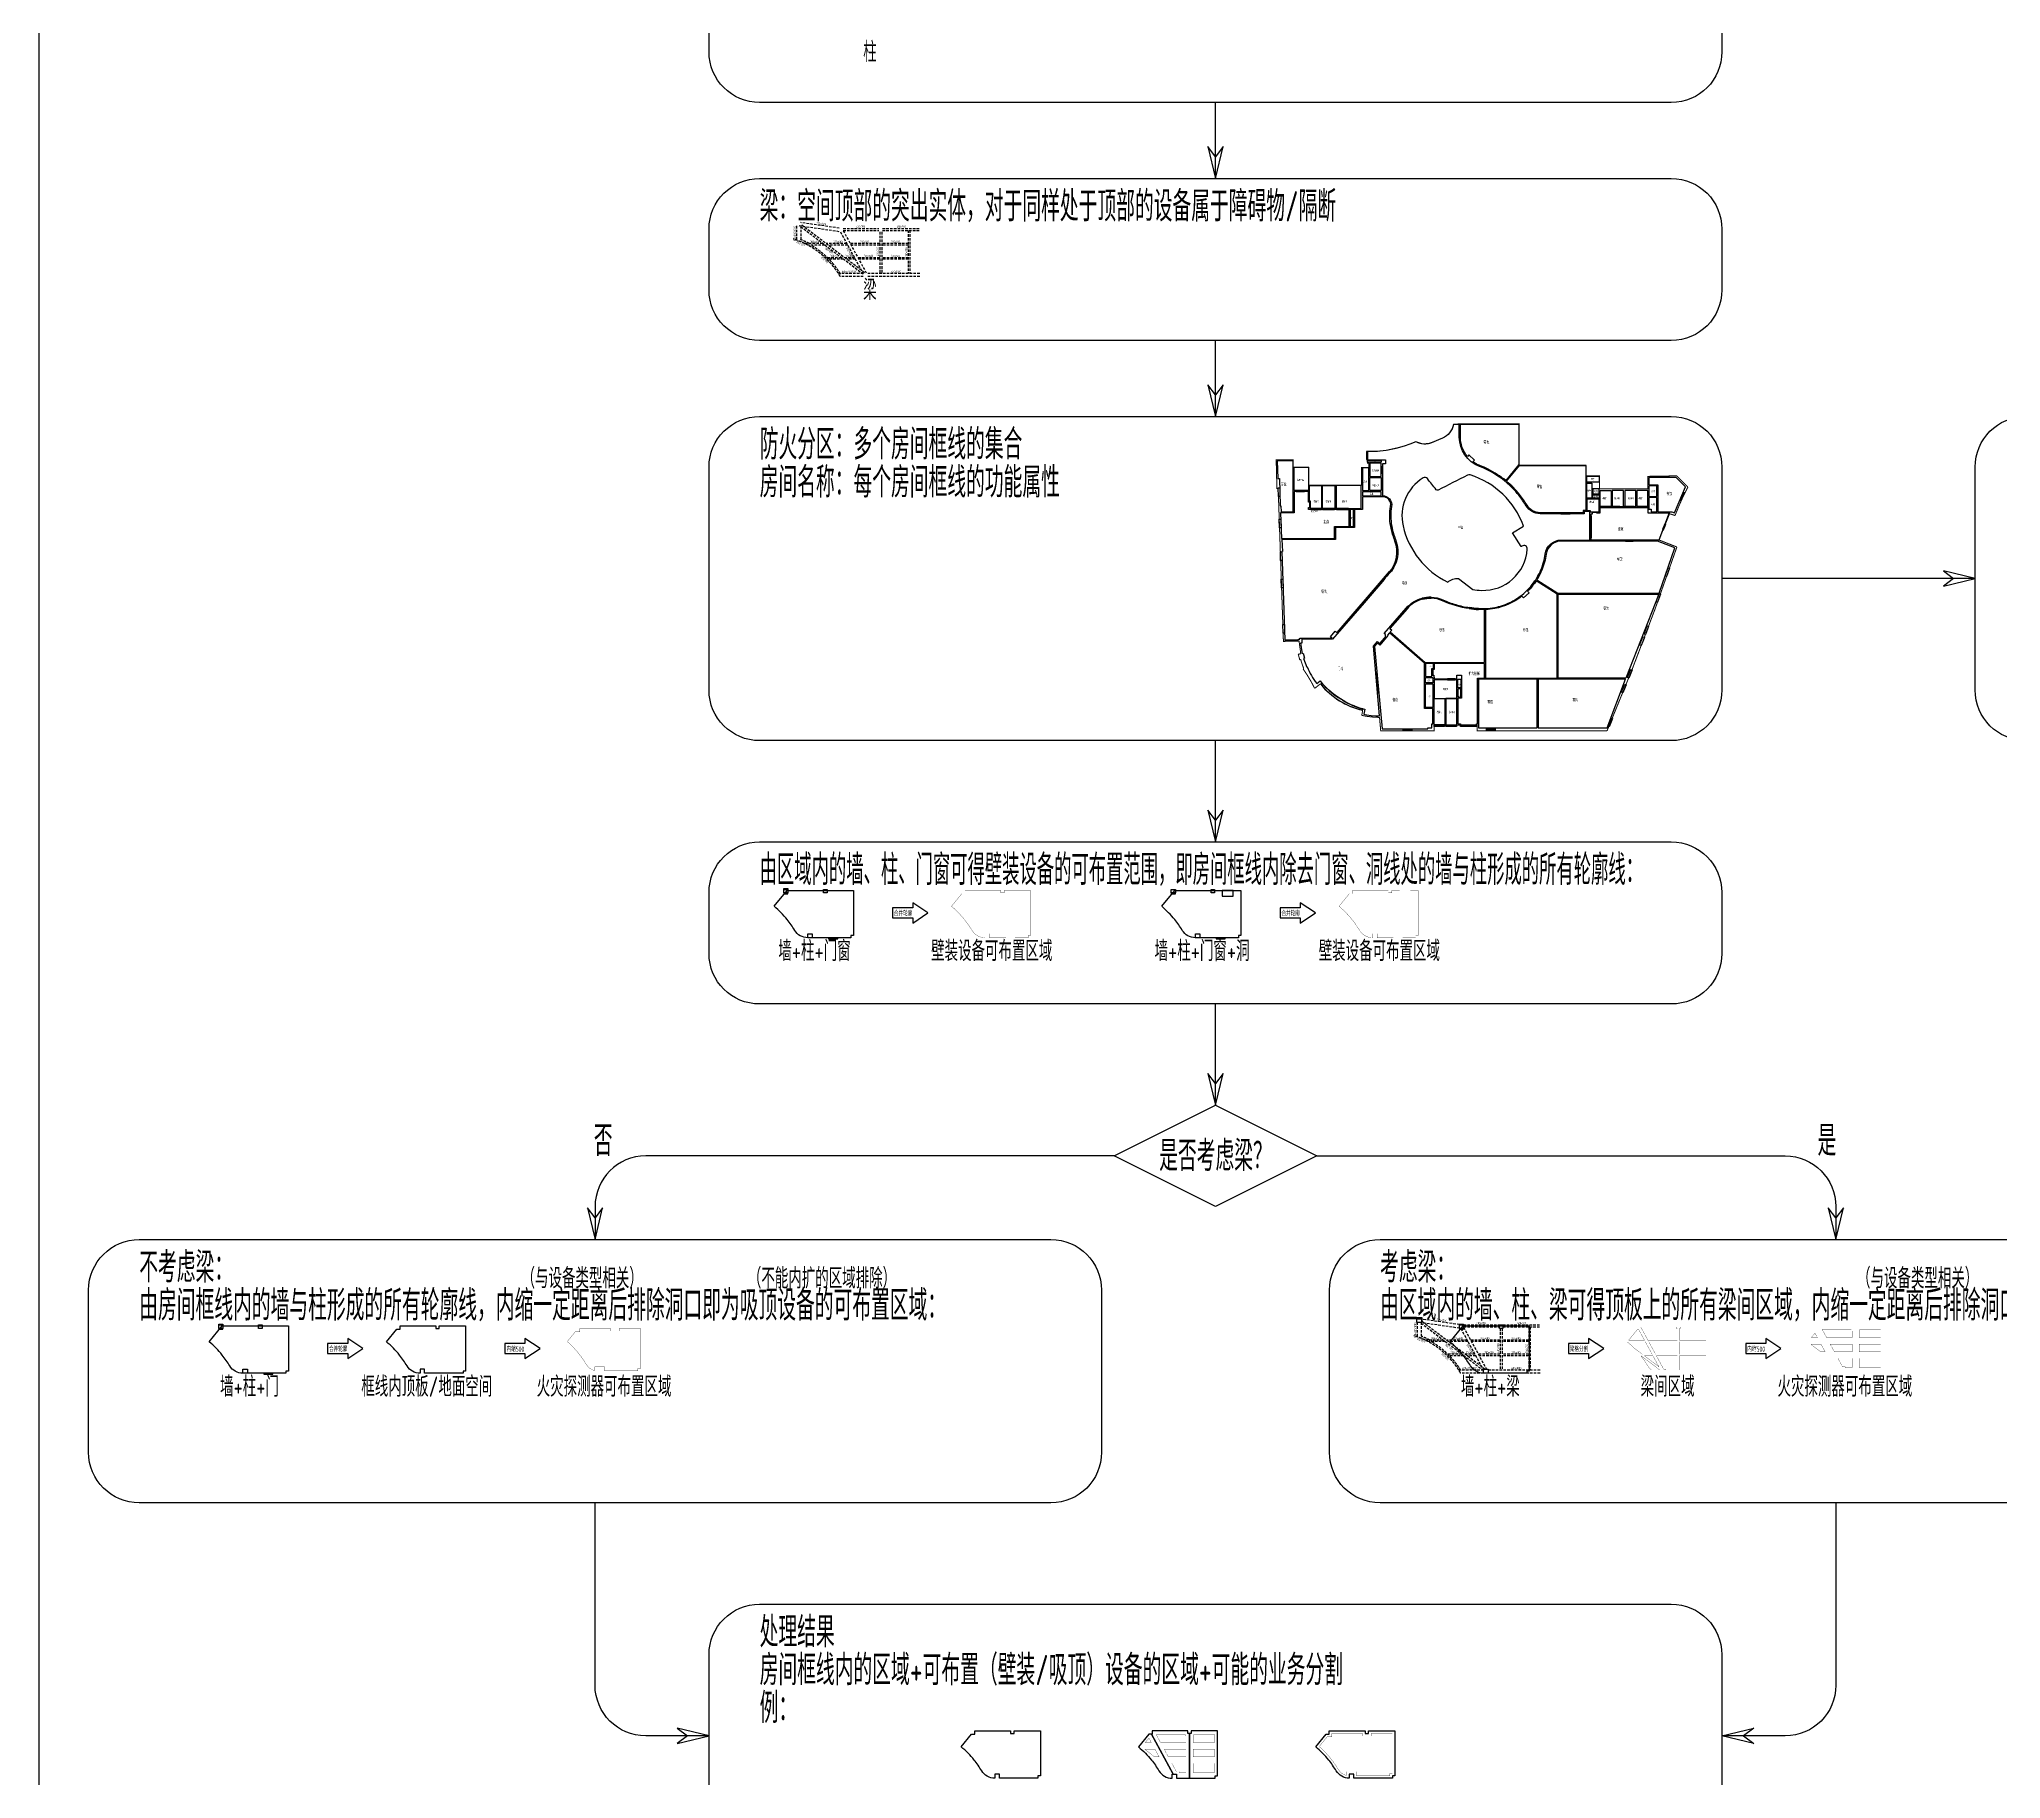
# Model space of a CAD drawing. Header units: millimetres. Extents: x 0 to 4164250, y 0 to 1261500.
# Drawn here: x 0 to 387309, y 577529 to 920985 of the extents above; entities that cross this region are included whole.
import ezdxf
from ezdxf.enums import TextEntityAlignment as Align

# ---------------------------------------------------------------- set-up
doc = ezdxf.new("R2010")
doc.units = ezdxf.units.MM
doc.header["$LTSCALE"] = 1000
doc.linetypes.add('__覆盖_S20-tplt_TEN25IN7$0$DASHED', pattern=[0.75, 0.5, -0.25])
doc.linetypes.add('DASH', pattern=[0.35, 0.25, -0.1])
doc.layers.add('AD-AREA-DIVD', color=1, linetype='Continuous', true_color=0xff0000)
for name, color, linetype in [('AD-AREA-OUTL', 31, 'Continuous'), ('AD-NAME-ROOM', 9, 'Continuous'), ('AE-HOLE', 201, 'Continuous'), ('C-SHET-SHET', 144, 'Continuous'), ('E-UNIV-DIAG', 2, 'Continuous'), ('E-UNIV-NOTE', 6, 'Continuous'), ('E-UNIV-REV', 6, 'Continuous'), ('S_BEAM', 4, '__覆盖_S20-tplt_TEN25IN7$0$DASHED'), ('S_BEAM_SECD', 142, '__覆盖_S20-tplt_TEN25IN7$0$DASHED'), ('S_BEAM_SECD_TEXT_HORZ', 9, 'Continuous'), ('S_BEAM_SECD_TEXT_VERT', 211, 'Continuous'), ('S_BEAM_TEXT_HORZ', 7, 'Continuous'), ('S_BEAM_TEXT_VERT', 41, 'Continuous'), ('可布置区域（吸顶）', 3, 'Continuous'), ('可布置区域（壁装）', 5, 'Continuous'), ('房间框线', 30, 'Continuous'), ('柱子', 7, 'Continuous'), ('门窗框线', 114, 'Continuous')]:
    doc.layers.add(name, color=color, linetype=linetype)
doc.styles.add('__覆盖_S20-tplt_TEN25IN7$0$TH-STYLE1', font='Tssdeng.shx', dxfattribs={"width": 0.7, "bigfont": 'Tssdchn.shx'})
doc.styles.add('TH-STYLE3', font='tssdeng.shx', dxfattribs={"width": 0.65, "bigfont": 'tssdchn.shx'})

msp = doc.modelspace()

# ---------------------------------------------------------------- linework, layer by layer
at = {"layer": 'AD-AREA-DIVD', "linetype": 'DASH', "ltscale": 2, "const_width": 200}
msp.add_lwpolyline([(325526.2, 832581.55, 0.027793692), (322996.54, 826942.75), (321908.84, 827300.9), (319844.05, 822107.79), (323358.26, 820727.83, -0.018497551), (309559.6, 784404.6), (283951.37, 784404.61), (283951.37, 785554.61), (275401.37, 785554.61), (275401.37, 784404.61), (264879.14, 784404.61), (264645.14, 787083.81, -0.047494855), (261135.51, 787482.59), (261315.03, 788460.59, -0.166932705), (252990.15, 793726.91), (251842.76, 792819.69, 0.038836248), (249528.36, 796688.58), (249668.9, 796748.28, -0.01876645), (249064.79, 798553.11), (248881.47, 798498.55), (248606.65, 799549.62), (249094.01, 799664.6), (248764.34, 802118.6), (245666.4, 802104.61), (244634.78, 832268.2), (244384.93, 832259.65), (244240.19, 837954.6), (247599.69, 837954.61), (247599.69, 836504.61), (250649.69, 836504.61), (250701.37, 832914.61), (261101.37, 832914.61), (261101.37, 836404.61), (262551.37, 836404.61), (262551.37, 837304.61), (262249.69, 837304.61), (262249.69, 839554.61, 0.108474649), (271796.06, 841527.5, 0.232535743), (275070.18, 841363.71), (277070.18, 842225.76, 0.246120268), (279241.72, 844904.61), (280351.37, 845054.61), (292201.37, 845054.61), (292201.37, 836904.61), (305401.37, 836904.61), (305401.37, 834754.61), (308051.37, 834754.61), (308051.37, 832244.61), (317651.37, 832244.61), (317599.69, 834674.61), (323321.14, 834774.61)], format="xyb", close=True, dxfattribs=at)
at = {"layer": 'AD-AREA-OUTL'}
for points in [[(249299.55, 802504.61), (249299.56, 801754.66), (249062.77, 801754.66), (249108.55, 801317.61), (249240.29, 800435.84), (249385.94, 799734.31), (249579.73, 799780.3), (249839.97, 798783.65), (249647.88, 798727.65), (249929.55, 797854.43), (250260.77, 797010.56), (250264.68, 797001.35), (250356.72, 797040.45, 0.060061963), (252239.12, 793777.44), (252903.17, 794308.98), (253537.1, 793542.88, 0.126743345), (260874.61, 788874.31), (261435.23, 788731.66), (261440.72, 788730.38), (261448.96, 788765.84), (261741.18, 788697.97), (261517.6, 787735.34), (262121.78, 787612.93), (263004.13, 787485.21), (263913.05, 787406.76), (264670.01, 787383.18), (263457.94, 801170.78), (264215.09, 802048.18), (264669.34, 801656.19), (265799.69, 802966.08), (265799.69, 803436.49), (265578.12, 803627.7), (269931.92, 808672.97, -0.152021144), (273059.68, 810621.32, -0.072967074), (274848.86, 810818.37, -0.095966598), (277146.44, 810286.88, 0.034470114), (279718.56, 809348.67, 0.033817269), (282394.36, 808769.27, 0.022939562), (284185.41, 808590, 0.026827212), (285599.03, 808577.26, 0.036888367), (287386.44, 808789.83, 0.063254514), (290387.08, 809779.06, 0.055680586), (292712.16, 811223.97, 0.040683964), (294204.61, 812610.47, 0.036628578), (295319.05, 814023.99, 0.014108749), (295704.97, 814631.13, 0.03662859), (296511.74, 816240.21, 0.063674577), (297348.58, 819331.69, -0.373636224), (300519.95, 822104.61), (306149.69, 822104.61), (306149.69, 827754.61), (305049.69, 827754.61), (305049.69, 827304.61), (296346.67, 827304.61, -0.263529203), (293601.49, 828859.47, 0.034531757), (292127.19, 830972.69, 0.024331231), (290931.07, 832317.8, 0.081947128), (286034.49, 835901.31, 0.024331231), (284390.64, 836634.61, -0.307417986), (280399.69, 842426.34), (280399.69, 844904.61), (279241.72, 844904.61, -0.246120268), (277070.18, 842225.76), (275070.18, 841363.71, -0.232535743), (271796.06, 841527.5, -0.108464558), (262249.69, 839554.61), (262249.69, 837954.61), (265799.69, 837954.61), (265799.69, 837154.61), (265199.69, 837154.61), (265199.69, 830854.61, -0.471872406), (267027.13, 828747.59, 0.086633803), (267048.46, 824875.21, 0.033564408), (267483.01, 823140.46, 0.008192837), (267880.02, 821977.33, -0.290445672), (266380.46, 815271.97, 0.036712269), (265204.48, 813909.22), (262775.1, 811094), (261599.13, 809731.26), (255362.93, 802504.61)], [(292149.69, 836991.39), (289564.96, 833838.8, 0.054873363), (286116.07, 836084.17, 0.02394224), (284472.21, 836817.48, -0.026927145), (283762.66, 837139.09, -0.03976702), (283087.75, 837561.18), (283384.16, 837883.9), (282279.41, 838898.56), (281990.81, 838584.34, -0.175482196), (280599.69, 842425.98), (280599.69, 845004.61), (292149.69, 845004.61)], [(292296.98, 836854.61), (305349.69, 836854.61), (305349.69, 827954.61), (304849.69, 827954.61), (304849.69, 827504.61), (296346.49, 827504.61, -0.263559575), (293773.58, 828962.59, 0.034911741), (292276.82, 831105.75, 0.023703058), (291080.7, 832450.85, 0.024950908), (289717.18, 833712.65)], [(280231.81, 814514.11), (283049.96, 812312.34, 0.02233398), (284736.46, 812169.03, 0.405015708), (293828.38, 820298, 0.630813976), (292757.6, 820906.65, -0.025087001), (292590.63, 820802.32), (290894.89, 823516.07), (293067.21, 824873.49, 0.234123038), (282534.58, 834955, 0.196520459), (282044.44, 834913.47, -0.000160731), (276252.78, 831954.63, -0.358308477), (275818.4, 832050, -0.000187057), (274105.85, 834228.64, 0.381789356), (273253.16, 834379.9, 0.320902462), (269289.8, 824897.49, 0.227112064), (278103.98, 813812.84, -0.193706044)], [(265199.69, 830654.61), (261274.99, 830654.61), (261249.69, 828104.61), (259699.69, 828104.61), (259699.69, 824554.61), (255949.69, 824554.61), (255949.69, 822204.61), (245379.2, 822204.61), (245459.69, 819851.11), (245360.23, 819847.71), (245956.31, 802404.61), (248613.29, 802404.66), (248613.29, 802504.63), (248899.69, 802504.63), (248899.69, 802704.61), (255271.35, 802704.61), (254930.66, 802998.61), (255910.64, 804134.23), (256251.33, 803840.24), (266229.04, 815402.63), (266625.89, 815862.5, 0.275125234), (267694.6, 821907.12, -0.015821003), (267291.7, 823082.14, -0.026668966), (266851.76, 824839, -0.093537814), (266830.05, 828781.63, 0.472698839)], [(295691.78, 814229.15), (299828.74, 811604.61), (319843.72, 811604.62), (322981.75, 820553.37), (319527.85, 821904.61), (300539.94, 821904.61, 0.375528552), (297546.03, 819304.34, -0.063674577), (296695.94, 816163.88, -0.03662859), (295876.05, 814528.65, -0.014094469)], [(266709.52, 804632.66), (267050.21, 804338.66), (266725.26, 803962.11), (273686.88, 797954.61), (285399.69, 797954.61), (285399.69, 808369.62, -0.021143232), (284165.47, 808390.8, -0.020165528), (282374.42, 808570.07, -0.070822888), (277065.61, 810105.25, 0.097129433), (274871, 810617.38, 0.072777057), (273081.82, 810420.32, 0.15346618), (270083.33, 808542.31)]]:
    msp.add_lwpolyline(points, format="xyb", close=True, dxfattribs=at)
for points in [[(247599.69, 827654.61), (247599.69, 837754.61), (244447.14, 837754.61), (244566.07, 834277.28), (244865.9, 834287.53), (245052.12, 828842.44), (245152.06, 828845.86), (245192.8, 827654.61)], [(262249.69, 837854.61), (264999.15, 837854.61), (264999.15, 837454.61), (262249.69, 837454.61)], [(262699.69, 834654.61), (264999.69, 834654.61), (264999.69, 837254.61), (262699.69, 837254.61)], [(250649.69, 831904.61), (247799.69, 831904.61), (247799.69, 836504.61), (250649.69, 836504.61)], [(250849.69, 832894.61), (253199.69, 832894.61), (253199.69, 828304.61), (250999.69, 828304.61), (250999.69, 829804.61), (250849.69, 829804.61)], [(253399.69, 832894.61), (255849.69, 832894.61), (255849.69, 828304.61), (253399.69, 828304.61)], [(261049.69, 832894.61), (256049.69, 832894.61), (256049.69, 828304.61), (261049.69, 828304.61)], [(262499.69, 836354.61), (261249.69, 836354.61), (261249.69, 831854.61), (262499.69, 831854.61)], [(262699.69, 834454.61), (264999.69, 834454.61), (264999.69, 831854.61), (262699.69, 831854.61)], [(305549.69, 834704.61), (307999.69, 834704.61), (307999.69, 833554.61), (305549.69, 833554.61)], [(306549.69, 830354.61), (305549.69, 830354.61), (305549.69, 833354.61), (306549.69, 833354.61)], [(317799.69, 834474.61), (317799.69, 833004.61), (319599.69, 833004.61), (319599.69, 827704.61), (322357.41, 827704.61), (322871.75, 827495.14), (325068.35, 832603.14), (323196.88, 834474.61)], [(319399.71, 832804.62), (317799.69, 832804.62), (317799.69, 830704.61), (319399.71, 830704.61)], [(258649.69, 828104.61), (250649.69, 828104.61), (250649.69, 828504.61), (250899.69, 828504.61), (250899.69, 829604.61), (250649.69, 829604.61), (250649.69, 831704.61), (247799.69, 831704.61), (247799.69, 827454.61), (245099.58, 827454.61), (245272.3, 822404.61), (255749.69, 822404.61), (255749.69, 824754.61), (258649.69, 824754.61)], [(264999.69, 831654.61), (261249.69, 831654.61), (261249.69, 830854.61), (264999.69, 830854.61)], [(305549.69, 830154.61), (305549.69, 827954.61), (306249.69, 827954.61), (306249.69, 827704.61), (307999.69, 827704.61), (307999.69, 830154.61)], [(307999.69, 832204.61), (306749.69, 832204.61), (306749.69, 831204.61), (307999.69, 831204.61)], [(306749.69, 831004.61), (307999.69, 831004.61), (307999.69, 830354.61), (306749.69, 830354.61)], [(308199.69, 831874.61), (310349.69, 831874.61), (310349.69, 828714.61), (308199.69, 828714.61)], [(310549.69, 828704.61), (312799.69, 828704.61), (312799.69, 831874.61), (310549.69, 831874.61)], [(313099.69, 828694.61), (315249.69, 828694.61), (315249.69, 831864.61), (313099.69, 831864.61)], [(315449.69, 828694.61), (317599.69, 828694.61), (317599.69, 831864.61), (315449.69, 831864.61)], [(319399.69, 827704.61), (319399.47, 830504.19), (317799.69, 830504.61), (317799.69, 828204.63), (318299.71, 828204.61), (318299.71, 827704.61)], [(259499.69, 828104.61), (258849.69, 828104.61), (258849.69, 824754.61), (259499.69, 824754.61)], [(319767.19, 822104.61), (306449.69, 822104.61), (306449.69, 827304.61), (306699.69, 827304.61), (306699.69, 827604.61), (307499.69, 827604.61), (307499.68, 827504.61), (308199.68, 827504.61), (308199.69, 828504.61), (317599.69, 828504.61), (317599.69, 827504.61), (321828.34, 827504.61)], [(299899.69, 811404.61), (319816.86, 811404.61), (313304.7, 794804.61), (299899.69, 794804.61)], [(265142.6, 784854.61), (274199.69, 784854.61), (274199.69, 785054.61), (274999.69, 785054.61), (274999.69, 785804.61), (275199.69, 785804.61), (275199.69, 788854.61), (273549.69, 788854.61), (273549.69, 797808.82), (266594.6, 803810.69), (266200.89, 803354.46), (266314.45, 803256.46), (264690.09, 801374.11), (264235.84, 801766.1), (263664.57, 801104.1)], [(273749.69, 795154.61), (274999.69, 795154.61), (274999.69, 796754.61), (275299.69, 796754.61), (275299.69, 797754.61), (273749.69, 797754.61)], [(273749.69, 794954.61), (275199.69, 794954.61), (275199.69, 793904.61), (273749.69, 793904.61)], [(285399.69, 794804.61), (285399.69, 797754.61), (275399.69, 797754.61), (275399.69, 796554.61), (275199.69, 796554.61), (275199.7, 795454.63), (275399.67, 795454.63), (275399.69, 794704.61), (279899.68, 794704.61), (279899.69, 795454.61), (280799.69, 795454.61), (280799.69, 790854.61), (280099.69, 790854.61), (280099.69, 785804.61), (280599.72, 785804.61), (280599.72, 785604.61), (283799.72, 785604.52), (283799.72, 785804.61), (283999.69, 785804.61), (283999.69, 794804.61)], [(275399.69, 790834.61), (279899.69, 790834.61), (279899.69, 794504.61), (275399.69, 794504.61)], [(280699.69, 792954.61), (280099.69, 792954.61), (280099.69, 794654.63), (280699.69, 794654.63)], [(295799.69, 794604.61), (284199.69, 794604.61), (284199.69, 785054.61), (295799.69, 785054.61)], [(313225.54, 794604.61), (295999.69, 794604.61), (295999.69, 785054.61), (309594.37, 785054.61)], [(273749.69, 793704.61), (275199.69, 793704.61), (275199.69, 789054.61), (273749.69, 789054.61)], [(275399.69, 790834.61), (277549.69, 790834.61), (277549.69, 785604.61), (275399.69, 785604.61)], [(277749.17, 785604.61), (279899.69, 785604.61), (279899.69, 790834.61), (277749.17, 790834.61)], [(280699.69, 792754.61), (280099.69, 792754.61), (280099.69, 791054.61), (280699.69, 791054.61)]]:
    msp.add_lwpolyline(points, close=True, dxfattribs=at)
msp.add_lwpolyline([(285599.69, 808377.08), (285599.69, 794804.61), (299699.69, 794804.61), (299699.69, 811449.63), (295583.92, 814060.73, -0.003830145), (295476.52, 813899.84, -0.03568477), (294362.08, 812486.32, -0.013480636), (293890.18, 811995.7), (294193.11, 811649.23), (293063.87, 810661.91), (292760.96, 811008.35, -0.11787199), (287410.12, 808590.71, -0.035684688), (285622.71, 808378.14, -0.000456264), (285599.69, 808377.08, 1.218045454)], format="xyb", dxfattribs=at)
at = {"layer": 'AE-HOLE'}
msp.add_lwpolyline([(235752.39, 752933.58), (233602.39, 752933.58), (233602.39, 751783.56), (235752.39, 751783.56)], close=True, dxfattribs=at)
at = {"layer": 'C-SHET-SHET'}
msp.add_lwpolyline([(0, 1261500), (594500, 1261500), (594500, 0), (0, 0)], close=True, dxfattribs=at)
at = {"layer": 'E-UNIV-DIAG', "color": 3}
for points in [[(322250, 908500), (142250, 908500, -0.414213562), (132250, 918500), (132250, 930500, -0.414213562), (142250, 940500), (322250, 940500, -0.414213562), (332250, 930500), (332250, 918500, -0.414213562)], [(322250, 861500), (142250, 861500, -0.414213562), (132250, 871500), (132250, 883500, -0.414213562), (142250, 893500), (322250, 893500, -0.414213562), (332250, 883500), (332250, 871500, -0.414213562)], [(322250, 782500), (142250, 782500, -0.414213562), (132250, 792500), (132250, 836500, -0.414213562), (142250, 846500), (322250, 846500, -0.414213562), (332250, 836500), (332250, 792500, -0.414213562)], [(572250, 782500), (392250, 782500, -0.414213562), (382250, 792500), (382250, 836500, -0.414213562), (392250, 846500), (572250, 846500, -0.414213562), (582250, 836500), (582250, 792500, -0.414213562)]]:
    msp.add_lwpolyline(points, format="xyb", close=True, dxfattribs=at)
at = {"layer": 'E-UNIV-DIAG'}
for points in [[(232250, 893500), (232250, 908500)], [(232250, 893500), (233750, 899776.24), (232250, 897776.24), (230750, 899776.24), (232250, 893500)], [(232250, 846500), (232250, 861500)], [(232250, 846500), (233750, 852776.24), (232250, 850776.24), (230750, 852776.24), (232250, 846500)], [(382250, 814500), (332250, 814500)], [(382250, 814500), (375973.76, 816000), (377973.76, 814500), (375973.76, 813000), (382250, 814500)], [(232250, 762500), (232250, 782500)], [(232250, 762500), (233750, 768776.24), (232250, 766776.24), (230750, 768776.24), (232250, 762500)], [(232250, 710500), (232250, 730500)], [(232250, 710500), (233750, 716776.24), (232250, 714776.24), (230750, 716776.24), (232250, 710500)], [(109750, 684000), (111250, 690276.24), (109750, 688276.24), (108250, 690276.24), (109750, 684000)], [(354750, 684000), (356250, 690276.24), (354750, 688276.24), (353250, 690276.24), (354750, 684000)], [(132250, 586000), (125973.76, 587500), (127973.76, 586000), (125973.76, 584500), (132250, 586000)], [(332250, 586000), (338526.24, 587500), (336526.24, 586000), (338526.24, 584500), (332250, 586000)]]:
    msp.add_lwpolyline(points, dxfattribs=at)
for points in [[(322250, 730500), (142250, 730500, -0.414213562), (132250, 740500), (132250, 752500, -0.414213562), (142250, 762500), (322250, 762500, -0.414213562), (332250, 752500), (332250, 740500, -0.414213562)], [(199750, 632000), (19750, 632000, -0.414213562), (9750, 642000), (9750, 674000, -0.414213562), (19750, 684000), (199750, 684000, -0.414213562), (209750, 674000), (209750, 642000, -0.414213562)], [(444750, 632000), (264750, 632000, -0.414213562), (254750, 642000), (254750, 674000, -0.414213562), (264750, 684000), (444750, 684000, -0.414213562), (454750, 674000), (454750, 642000, -0.414213562)], [(322250, 560000), (142250, 560000, -0.414213562), (132250, 570000), (132250, 602000, -0.414213562), (142250, 612000), (322250, 612000, -0.414213562), (332250, 602000), (332250, 570000, -0.414213562)]]:
    msp.add_lwpolyline(points, format="xyb", close=True, dxfattribs=at)
msp.add_lwpolyline([(232250, 710500), (252250, 700500), (232250, 690500), (212250, 700500)], close=True, dxfattribs=at)
for points in [[(212250, 700500), (119750, 700500, 0.414213562), (109750, 690500), (109750, 684000)], [(252250, 700500), (344750, 700500, -0.414213562), (354750, 690500), (354750, 684000)], [(132250, 586000), (119750, 586000, -0.414213562), (109750, 596000), (109750, 632000)], [(354750, 632000), (354750, 596000, -0.414213562), (344750, 586000), (332250, 586000)]]:
    msp.add_lwpolyline(points, format="xyb", dxfattribs=at)
at = {"layer": 'E-UNIV-NOTE'}
for points in [[(175462.76, 748483.58), (172462.76, 750483.58), (172462.76, 749483.58), (168494.12, 749483.58), (168494.12, 747483.58), (172462.76, 747483.58), (172462.76, 746483.58), (175462.76, 748483.58)], [(251989.75, 748483.58), (248989.75, 750483.58), (248989.75, 749483.58), (245021.11, 749483.58), (245021.11, 747483.58), (248989.75, 747483.58), (248989.75, 746483.58), (251989.75, 748483.58)], [(63912.54, 662483.58), (60912.54, 664483.58), (60912.54, 663483.58), (56943.9, 663483.58), (56943.9, 661483.58), (60912.54, 661483.58), (60912.54, 660483.58), (63912.54, 662483.58)], [(98912.54, 662483.58), (95912.54, 664483.58), (95912.54, 663483.58), (91943.9, 663483.58), (91943.9, 661483.58), (95912.54, 661483.58), (95912.54, 660483.58), (98912.54, 662483.58)], [(308912.54, 662483.58), (305912.54, 664483.58), (305912.54, 663483.58), (301943.9, 663483.58), (301943.9, 661483.58), (305912.54, 661483.58), (305912.54, 660483.58), (308912.54, 662483.58)], [(343912.54, 662483.58), (340912.54, 664483.58), (340912.54, 663483.58), (336943.9, 663483.58), (336943.9, 661483.58), (340912.54, 661483.58), (340912.54, 660483.58), (343912.54, 662483.58)]]:
    msp.add_lwpolyline(points, dxfattribs=at)
at = {"layer": 'E-UNIV-REV', "const_width": 50}
for points in [[(315780.49, 666283.58), (315613.76, 666283.58), (313848.44, 664133.58), (316949.91, 664133.58)], [(323450.18, 666433.6), (323300.18, 666433.6), (323300.18, 666733.58), (316250.19, 666733.58), (316250.19, 666675.75), (317632.92, 664133.58), (323450.18, 664133.58)], [(329100.18, 666733.57), (324000.18, 666733.57), (324000.18, 666433.6), (323850.18, 666433.6), (323850.18, 664133.58), (329100.18, 664133.58)], [(323450.18, 663833.58), (317796.1, 663833.58), (319155.89, 661333.58), (323450.18, 661333.58)], [(329100.18, 663833.58), (323850.18, 663833.58), (323850.18, 661333.58), (329100.18, 661333.58)], [(318636.05, 661033.58), (316955.37, 661033.58), (319813.95, 658867.99)], [(323450.18, 661033.58), (319319.06, 661033.58), (320760.44, 658383.58), (321100.18, 658383.58), (321100.18, 658233.57), (323450.18, 658233.57)], [(329100.18, 661033.58), (323850.18, 661033.58), (323850.18, 658233.57), (329100.18, 658233.57)]]:
    msp.add_lwpolyline(points, close=True, dxfattribs=at)
for points in [[(317113.08, 663833.58), (313602.12, 663833.58), (313567.67, 663791.62, -0.022146627), (314784.36, 662678.29), (316559.37, 661333.58), (318472.88, 661333.58)], [(316292.97, 661033.58), (316248.1, 661033.58, -0.032328056), (317624.07, 659041.56, 0.090285864), (318332.64, 658233.57), (319988.98, 658233.57)]]:
    msp.add_lwpolyline(points, format="xyb", close=True, dxfattribs=at)
at = {"layer": 'S_BEAM'}
for p, q in [((149550.12, 884133.63), (149550.12, 881310.63)), ((157950.19, 882987.18), (149925.25, 884133.63)), ((162700.18, 874573.57), (150080.92, 884133.63)), ((150350.13, 884133.63), (150350.12, 880998.68)), ((157950.19, 883694.28), (150400.12, 884772.89)), ((162953.38, 874883.57), (150400.12, 884393.63)), ((158750.19, 883633.58, 0), (165800.18, 883633.58, 0)), ((158750.19, 883233.58, 0), (165800.18, 883233.58, 0)), ((158750.19, 883175.75), (163260.44, 874883.58)), ((166500.18, 883633.57, 0), (173850.18, 883633.57, 0)), ((166500.18, 883233.57, 0), (173850.18, 883233.57, 0)), ((158198.91, 882933.57), (162700.18, 874657.9)), ((165950.18, 882933.58, 0), (165950.18, 874733.57, 0)), ((166350.18, 882933.58, 0), (166350.18, 874733.57, 0)), ((162700.18, 874733.57), (157800.68, 874733.57)), ((162700.18, 874133.57), (158163.46, 874133.57)), ((173850.18, 874733.57), (163600.18, 874733.57)), ((173850.18, 874133.57), (163600.18, 874133.57)), ((272050.12, 667633.63), (272050.12, 664810.63)), ((280450.19, 666487.18), (272425.25, 667633.63)), ((285200.18, 658073.57), (272580.92, 667633.63)), ((272850.13, 667633.63), (272850.12, 664498.68)), ((280450.19, 667194.28), (272900.12, 668272.89)), ((285453.38, 658383.57), (272900.12, 667893.63)), ((280698.91, 666433.57), (285200.18, 658157.9)), ((280899.71, 667130.06), (281250.19, 667079.99)), ((281250.19, 667133.58, 0), (288300.18, 667133.58, 0)), ((281250.19, 666733.58, 0), (288300.18, 666733.58, 0)), ((281250.19, 666675.75), (285760.44, 658383.58)), ((288450.18, 666433.58, 0), (288450.18, 658233.57, 0)), ((288850.18, 666433.58, 0), (288850.18, 658233.57, 0)), ((289000.18, 667133.57, 0), (296350.18, 667133.57, 0)), ((289000.18, 666733.57, 0), (296350.18, 666733.57, 0)), ((285200.18, 658233.57), (280300.68, 658233.57)), ((285200.18, 657633.57), (280663.46, 657633.57)), ((296350.18, 658233.57), (286100.18, 658233.57)), ((296350.18, 657633.57), (286100.18, 657633.57))]:
    msp.add_line(p, q, dxfattribs=at)
at = {"layer": 'S_BEAM_SECD'}
for p, q in [((171600.18, 883233.57), (171600.18, 874733.57)), ((171900.18, 883233.57), (171900.18, 874733.57)), ((154700.97, 880633.58), (151156.9, 880633.58)), ((155096.97, 880333.58), (151744.49, 880333.58)), ((159449.91, 880633.58), (155363.38, 880633.58)), ((159613.08, 880333.58), (155759.38, 880333.58)), ((165950.18, 880633.58), (160132.92, 880633.58)), ((165950.18, 880333.58), (160296.1, 880333.58)), ((171600.18, 880633.58), (166350.18, 880633.58)), ((171600.18, 880333.58), (166350.18, 880333.58)), ((158396.97, 877833.58), (155223.43, 877833.58)), ((158792.97, 877533.58), (155534.54, 877533.58)), ((160972.88, 877833.58), (159092.02, 877833.58)), ((161136.05, 877533.58), (159455.37, 877533.58)), ((165950.18, 877833.58), (161655.89, 877833.58)), ((165950.18, 877533.58), (161819.06, 877533.58)), ((171600.18, 877833.58), (166350.18, 877833.58)), ((171600.18, 877533.58), (166350.18, 877533.58)), ((294100.18, 666733.57), (294100.18, 658233.57)), ((294400.18, 666733.57), (294400.18, 658233.57)), ((277200.97, 664133.58), (273656.9, 664133.58)), ((277596.97, 663833.58), (274244.49, 663833.58)), ((281949.91, 664133.58), (277863.38, 664133.58)), ((282113.08, 663833.58), (278259.38, 663833.58)), ((288450.18, 664133.58), (282632.92, 664133.58)), ((288450.18, 663833.58), (282796.1, 663833.58)), ((294100.18, 664133.58), (288850.18, 664133.58)), ((294100.18, 663833.58), (288850.18, 663833.58)), ((280896.97, 661333.58), (277723.43, 661333.58)), ((281292.97, 661033.58), (278034.54, 661033.58)), ((283472.88, 661333.58), (281559.37, 661333.58)), ((283636.05, 661033.58), (281955.37, 661033.58)), ((288450.18, 661333.58), (284155.89, 661333.58)), ((288450.18, 661033.58), (284319.06, 661033.58)), ((294100.18, 661333.58), (288850.18, 661333.58)), ((294100.18, 661033.58), (288850.18, 661033.58))]:
    msp.add_line(p, q, dxfattribs=at)
for centre, radius, start, end in [((143976.28, 865862.8), 16421.99, 30.2411046, 72.6074502), ((143992.01, 865874.81), 16806.01, 61.4239241, 67.7654942), ((143992.01, 865874.81), 16706.01, 31.6057438, 59.9380576), ((266476.28, 649362.8), 16421.99, 30.2411046, 72.6074502), ((266492.01, 649374.81), 16806.01, 61.4239241, 67.7654942), ((266492.01, 649374.81), 16706.01, 31.6057438, 59.9380576)]:
    msp.add_arc(centre, radius, start, end, dxfattribs=at)
at = {"layer": '可布置区域（吸顶）', "const_width": 50}
for points in [[(118200.18, 658083.58), (111600.18, 658083.58), (111600.18, 658883.58), (109700.18, 658883.58), (109700.18, 658133.53, -0.210716351), (108052.96, 659298.56, 0.034911741), (106516.27, 661498.9, 0.023703058), (105288.67, 662879.4, 0.018471304), (104264.37, 663852.22), (105850.17, 665783.58), (106750.19, 665783.58), (106750.19, 666433.58), (112800.18, 666433.58), (112800.18, 665933.6), (114500.18, 665933.6), (114500.18, 666433.58), (118700.18, 666433.58), (118700.18, 658533.58), (118200.18, 658533.58)], [(351815.87, 663333.58), (349829.26, 663333.58, -0.005190543), (350113.45, 663056.26), (351727.38, 661833.58), (352631.74, 661833.58)], [(266675.55, 578129.11), (260075.55, 578129.11), (260075.55, 578929.11), (258175.55, 578929.11), (258175.55, 578179.06, -0.210716351), (256528.33, 579344.09, 0.034911741), (254991.64, 581544.42, 0.023703058), (253764.04, 582924.93, 0.018471304), (252739.74, 583897.74), (254325.54, 585829.11), (255225.56, 585829.11), (255225.56, 586479.11), (261275.55, 586479.11), (261275.55, 585979.12), (262975.55, 585979.12), (262975.55, 586479.11), (267175.55, 586479.11), (267175.55, 578579.11), (266675.55, 578579.11)], [(220291.23, 583379.11), (218304.63, 583379.11, -0.005190543), (218588.82, 583101.78), (220202.75, 581879.11), (221107.11, 581879.11)]]:
    msp.add_lwpolyline(points, format="xyb", close=True, dxfattribs=at)
for points in [[(357950.18, 665933.6), (357800.18, 665933.6), (357800.18, 666233.58), (352059.87, 666233.58), (352930.14, 664633.58), (357950.18, 664633.58)], [(363600.18, 666233.57), (359500.18, 666233.57), (359500.18, 665933.6), (359350.18, 665933.6), (359350.18, 664633.58), (363600.18, 664633.58)], [(350629.47, 665514.79), (349905.93, 664633.58), (351108.78, 664633.58)], [(357950.18, 663333.58), (353637.23, 663333.58), (354453.1, 661833.58), (357950.18, 661833.58)], [(363600.18, 663333.58), (359350.18, 663333.58), (359350.18, 661833.58), (363600.18, 661833.58)], [(357950.18, 660533.58), (355160.2, 660533.58), (356057.66, 658883.58), (356600.18, 658883.58), (356600.18, 658733.57), (357950.18, 658733.57)], [(363600.18, 660533.58), (359350.18, 660533.58), (359350.18, 658733.57), (363600.18, 658733.57)], [(219104.84, 585560.32), (218381.3, 584679.11), (219584.14, 584679.11)], [(226425.55, 585979.12), (226275.55, 585979.12), (226275.55, 586279.11), (220535.24, 586279.11), (221405.51, 584679.11), (226425.55, 584679.11)], [(232075.55, 586279.1), (227975.55, 586279.1), (227975.55, 585979.12), (227825.55, 585979.12), (227825.55, 584679.11), (232075.55, 584679.11)], [(226425.55, 583379.11), (222112.6, 583379.11), (222928.47, 581879.11), (226425.55, 581879.11)], [(232075.55, 583379.11), (227825.55, 583379.11), (227825.55, 581879.11), (232075.55, 581879.11)], [(226425.55, 580579.11), (223635.56, 580579.11), (224533.03, 578929.11), (225075.55, 578929.11), (225075.55, 578779.1), (226425.55, 578779.1)], [(232075.55, 580579.11), (227825.55, 580579.11), (227825.55, 578779.1), (232075.55, 578779.1)]]:
    msp.add_lwpolyline(points, close=True, dxfattribs=at)
at = {"layer": '可布置区域（壁装）', "const_width": 50}
for points in [[(190870.27, 743583.58), (187650.4, 743583.58), (187650.4, 744383.58), (186750.4, 744383.58), (186750.4, 743583.58), (186747.2, 743583.58, -0.263559575), (184174.29, 745041.56, 0.034911741), (182677.52, 747184.72, 0.023703058), (181481.41, 748529.82, 0.024950908), (180117.88, 749791.62), (182163.98, 752283.58), (182800.41, 752283.58), (182800.41, 752933.58), (189850.4, 752933.58), (189850.4, 752433.6), (190550.4, 752433.6), (190550.4, 752933.58), (195750.4, 752933.58), (195750.4, 744033.58), (195250.4, 744033.58), (195250.4, 743583.58), (192670.27, 743583.58)], [(267397.27, 743583.58), (264177.39, 743583.58), (264177.39, 744383.58), (263277.39, 744383.58), (263277.39, 743583.58), (263274.19, 743583.58, -0.263559575), (260701.28, 745041.56, 0.034911741), (259204.52, 747184.72, 0.023703058), (258008.4, 748529.82, 0.024950908), (256644.88, 749791.62), (258690.97, 752283.58), (259327.4, 752283.58), (259327.4, 752933.58), (266377.39, 752933.58), (266377.39, 752433.6), (267077.39, 752433.6), (267077.39, 752933.58), (268602.39, 752933.58)], [(192795.42, 577629.11), (189575.55, 577629.11), (189575.55, 578429.11), (188675.55, 578429.11), (188675.55, 577629.11), (188672.35, 577629.11, -0.263559575), (186099.44, 579087.09, 0.034911741), (184602.68, 581230.24, 0.023703058), (183406.56, 582575.35, 0.024950908), (182043.03, 583837.15), (184089.13, 586329.11), (184725.56, 586329.11), (184725.56, 586979.11), (191775.55, 586979.11), (191775.55, 586479.12), (192475.55, 586479.12), (192475.55, 586979.11), (197675.55, 586979.11), (197675.55, 578079.11), (197175.55, 578079.11), (197175.55, 577629.11), (194595.42, 577629.11)]]:
    msp.add_lwpolyline(points, format="xyb", dxfattribs=at)
msp.add_lwpolyline([(270752.39, 752933.58), (272277.39, 752933.58), (272277.39, 744033.58), (271777.39, 744033.58), (271777.39, 743583.58), (269197.27, 743583.58)], dxfattribs=at)
at = {"layer": '房间框线'}
for points in [[(147697.68, 752933.58), (160750.4, 752933.58), (160750.4, 744033.58), (160250.4, 744033.58), (160250.4, 743583.58), (151747.2, 743583.58, -0.263559575), (149174.29, 745041.56, 0.034911741), (147677.52, 747184.72, 0.023703058), (146481.41, 748529.82, 0.024950908), (145117.88, 749791.62)], [(224224.67, 752933.58), (237277.39, 752933.58), (237277.39, 744033.58), (236777.39, 744033.58), (236777.39, 743583.58), (228274.19, 743583.58, -0.263559575), (225701.28, 745041.56, 0.034911741), (224204.52, 747184.72, 0.023703058), (223008.4, 748529.82, 0.024950908), (221644.88, 749791.62)], [(36147.46, 666933.58), (49200.18, 666933.58), (49200.18, 658033.58), (48700.18, 658033.58), (48700.18, 657583.58), (40196.98, 657583.58, -0.263559575), (37624.07, 659041.56, 0.034911741), (36127.31, 661184.72, 0.023703058), (34931.19, 662529.82, 0.024950908), (33567.67, 663791.62)], [(83700.18, 657583.58), (76100.18, 657583.58), (76100.18, 658383.58), (75200.18, 658383.58), (75200.18, 657583.58), (75196.98, 657583.58, -0.263559575), (72624.07, 659041.56, 0.034911741), (71127.31, 661184.72, 0.023703058), (69931.19, 662529.82, 0.024950908), (68567.67, 663791.62), (70613.76, 666283.58), (71250.19, 666283.58), (71250.19, 666933.58), (78300.18, 666933.58), (78300.18, 666433.6), (79000.18, 666433.6), (79000.18, 666933.58), (84200.18, 666933.58), (84200.18, 658033.58), (83700.18, 658033.58)], [(281147.46, 666933.58), (294200.18, 666933.58), (294200.18, 658033.58), (293700.18, 658033.58), (293700.18, 657583.58), (285196.98, 657583.58, -0.263559575), (282624.07, 659041.56, 0.034911741), (281127.31, 661184.72, 0.023703058), (279931.19, 662529.82, 0.024950908), (278567.67, 663791.62)], [(197175.55, 577629.11), (189575.55, 577629.11), (189575.55, 578429.11), (188675.55, 578429.11), (188675.55, 577629.11), (188672.35, 577629.11, -0.263559575), (186099.44, 579087.09, 0.034911741), (184602.68, 581230.24, 0.023703058), (183406.56, 582575.35, 0.024950908), (182043.03, 583837.15), (184089.13, 586329.11), (184725.56, 586329.11), (184725.56, 586979.11), (191775.55, 586979.11), (191775.55, 586479.12), (192475.55, 586479.12), (192475.55, 586979.11), (197675.55, 586979.11), (197675.55, 578079.11), (197175.55, 578079.11)], [(219597.36, 586329.11), (219089.13, 586329.11), (217043.03, 583837.15, -0.02495088), (218406.56, 582575.35, -0.023703042), (219602.67, 581230.24, -0.034911785), (221099.44, 579087.09, 0.263844896), (223675.55, 577629.11), (223675.55, 578429.11), (223894.3, 578429.11)], [(267175.55, 577629.11), (259575.55, 577629.11), (259575.55, 578429.11), (258675.55, 578429.11), (258675.55, 577629.11), (258672.35, 577629.11, -0.263559575), (256099.44, 579087.09, 0.034911741), (254602.68, 581230.24, 0.023703058), (253406.56, 582575.35, 0.024950908), (252043.03, 583837.15), (254089.13, 586329.11), (254725.56, 586329.11), (254725.56, 586979.11), (261775.55, 586979.11), (261775.55, 586479.12), (262475.55, 586479.12), (262475.55, 586979.11), (267675.55, 586979.11), (267675.55, 578079.11), (267175.55, 578079.11)]]:
    msp.add_lwpolyline(points, format="xyb", close=True, dxfattribs=at)
for points in [[(227125.55, 586479.12), (226775.55, 586479.12), (226775.55, 586979.11), (219725.56, 586979.11), (219725.56, 586329.11), (219597.36, 586329.11), (223894.3, 578429.11), (224575.55, 578429.11), (224575.55, 577629.11), (227125.55, 577629.11)], [(232675.55, 586979.11), (227475.55, 586979.11), (227475.55, 586479.12), (227125.55, 586479.12), (227125.55, 577629.11), (232175.55, 577629.11), (232175.55, 578079.11), (232675.55, 578079.11)]]:
    msp.add_lwpolyline(points, close=True, dxfattribs=at)
at = {"layer": '柱子'}
for points in [[(147800.41, 753133.58), (147000.41, 753133.58), (147000.41, 753283.58), (147800.41, 753283.58), (147800.41, 753133.58)], [(147000.41, 753133.58), (147800.41, 753133.58), (147800.41, 752433.58), (147000.41, 752433.58)], [(147800.41, 752433.58), (147000.41, 752433.58), (147000.41, 752283.58), (147800.41, 752283.58), (147800.41, 752433.58)], [(154850.4, 753133.6), (155550.4, 753133.6), (155550.4, 752433.6), (154850.4, 752433.6)], [(223527.4, 753133.58), (224327.4, 753133.58), (224327.4, 752433.58), (223527.4, 752433.58)], [(224327.4, 752433.58), (223527.4, 752433.58), (223527.4, 752283.58), (224327.4, 752283.58), (224327.4, 752433.58)], [(231377.39, 753133.6), (232077.39, 753133.6), (232077.39, 752433.6), (231377.39, 752433.6)], [(151750.4, 744383.58), (152650.4, 744383.58), (152650.4, 743583.58), (151750.4, 743583.58)], [(228277.39, 744383.58), (229177.39, 744383.58), (229177.39, 743583.58), (228277.39, 743583.58)], [(36250.19, 667133.58), (35450.19, 667133.58), (35450.19, 667283.58), (36250.19, 667283.58), (36250.19, 667133.58)], [(35450.19, 667133.58), (36250.19, 667133.58), (36250.19, 666433.58), (35450.19, 666433.58)], [(36250.19, 666433.58), (35450.19, 666433.58), (35450.19, 666283.58), (36250.19, 666283.58), (36250.19, 666433.58)], [(43300.18, 667133.6), (44000.18, 667133.6), (44000.18, 666433.6), (43300.18, 666433.6)], [(272000.12, 668633.64), (273000.18, 668633.64), (273000.18, 667633.64), (272000.12, 667633.64)], [(272000.12, 668333.64), (272900.12, 668333.64), (272900.12, 667633.64), (272000.12, 667633.64)], [(272000.12, 668333.64), (272900.12, 668333.64), (272900.12, 667633.64), (272000.12, 667633.64)], [(281250.19, 667133.58), (280450.19, 667133.58), (280450.19, 667283.58), (281250.19, 667283.58), (281250.19, 667133.58)], [(280450.19, 667133.58), (281250.19, 667133.58), (281250.19, 666433.58), (280450.19, 666433.58)], [(281250.19, 666433.58), (280450.19, 666433.58), (280450.19, 666283.58), (281250.19, 666283.58), (281250.19, 666433.58)], [(288300.18, 667133.6), (289000.18, 667133.6), (289000.18, 666433.6), (288300.18, 666433.6)], [(40200.18, 658383.58), (41100.18, 658383.58), (41100.18, 657583.58), (40200.18, 657583.58)], [(285200.18, 658383.58), (286100.18, 658383.58), (286100.18, 657583.58), (285200.18, 657583.58)]]:
    msp.add_lwpolyline(points, close=True, dxfattribs=at)
at = {"layer": '门窗框线'}
for points in [[(262249.69, 839554.61), (262049.69, 839554.61), (262049.69, 838004.61), (262249.69, 838004.61)], [(265199.69, 833774.61), (264999.69, 833774.61), (264999.69, 832534.61), (265199.69, 832534.61)], [(249819.69, 831904.61), (248179.69, 831904.61), (248179.69, 831704.61), (249819.69, 831704.61)], [(323912.31, 829924.61), (324162.68, 829817.32), (324848.93, 831393.72), (324599.82, 831503.87)], [(253199.69, 828304.61), (251049.69, 828304.61), (251049.69, 828104.61), (253199.69, 828104.61)], [(258499.69, 828304.61), (256149.69, 828304.61), (256149.69, 828104.61), (258499.69, 828104.61)], [(302269.57, 827504.61), (300469.57, 827504.61), (300469.57, 827304.61), (302269.57, 827304.61)], [(306149.69, 826854.61), (306449.69, 826854.61), (306449.69, 822554.61), (306149.69, 822554.61)], [(306699.69, 827704.61), (307499.68, 827704.61), (307499.68, 827604.61), (306699.69, 827604.61)], [(310349.69, 828714.61), (308199.69, 828714.61), (308199.69, 828504.61), (310349.69, 828504.61)], [(312099.69, 828704.61), (310549.69, 828704.61), (310549.69, 828514.61), (312099.69, 828514.61)], [(314949.69, 828694.61), (312799.69, 828694.61), (312799.69, 828504.61), (314949.69, 828504.61)], [(317599.69, 828694.61), (315449.69, 828694.61), (315449.69, 828504.61), (317599.69, 828504.61)], [(320735.33, 824087.12), (321164.03, 825207.94), (320977.23, 825279.39), (320548.53, 824158.57)], [(314749.69, 822104.61), (313199.69, 822104.61), (313199.69, 821904.61), (314749.69, 821904.61)], [(321888.31, 816531.17), (321301.65, 814923.46), (321030.61, 815024.96), (321630.59, 816627.12)], [(320142.13, 811445.76), (319555.47, 809838.06), (319284.43, 809939.56), (319884.41, 811541.71)], [(316935.43, 802846.91), (316292.48, 801251.29), (316003.14, 801370.59), (316655.09, 802961.99)], [(317741.73, 805058.29), (317155.07, 803450.59), (316884.03, 803552.09), (317484.01, 805154.25)], [(282449.69, 797954.61), (283999.69, 797954.61), (283999.69, 797754.61), (282449.69, 797754.61)], [(264150.1, 795836.25), (263928.61, 795816.78), (264086.24, 794023.7), (264313.09, 794044.33)], [(275199.69, 796554.61), (274999.69, 796554.61), (274999.69, 795454.61), (275199.69, 795454.61)], [(279599.69, 794704.61), (278049.69, 794704.61), (278049.69, 794504.61), (279599.69, 794504.61)], [(285399.69, 796454.61), (285599.69, 796454.61), (285599.69, 794904.61), (285399.69, 794904.61)], [(264334, 793744.32), (264112.51, 793724.85), (264270.14, 791931.77), (264496.99, 791952.4)], [(275449.69, 785604.61), (277499.17, 785604.61), (277499.17, 785304.61), (275449.69, 785304.61)], [(277749.17, 785604.61), (279849.17, 785604.61), (279849.17, 785304.61), (277749.17, 785304.61)], [(280599.72, 785604.61), (283799.71, 785604.58), (283799.71, 785304.58), (280599.72, 785304.61)], [(285789.41, 784854.61), (287509.4, 784854.61), (287509.4, 784580.23), (285789.41, 784580.23)], [(157670.27, 743583.58), (155870.27, 743583.58), (155870.27, 743383.58), (157670.27, 743383.58)], [(234197.27, 743583.58), (232397.27, 743583.58), (232397.27, 743383.58), (234197.27, 743383.58)], [(46120.06, 657583.58), (44320.06, 657583.58), (44320.06, 657383.58), (46120.06, 657383.58)]]:
    msp.add_lwpolyline(points, close=True, dxfattribs=at)
for points in [[(286116.07, 836084.17), (286034.49, 835901.31, 0.024331233), (284390.64, 836634.61), (284472.21, 836817.48), (285312.34, 836469.03)], [(267048.46, 824875.21), (266851.76, 824839, 0.026668967), (267291.7, 823082.14), (267483.01, 823140.46, -0.033564407)], [(266229.04, 815402.63), (266380.46, 815271.97, 0.036712262), (265204.48, 813909.22), (265053.07, 814039.88)], [(294204.61, 812610.47), (294362.08, 812486.32, 0.035684762), (295476.52, 813899.84), (295319.05, 814023.99, -0.036628976)], [(295704.97, 814631.13), (295884.21, 814541.26, 0.035393985), (296690.99, 816150.33), (296511.74, 816240.21, -0.036627441)], [(282394.36, 808769.27), (282374.42, 808570.07, 0.020165526), (284165.47, 808390.8), (284185.41, 808590, -0.022939564)]]:
    msp.add_lwpolyline(points, format="xyb", close=True, dxfattribs=at)
at = {"layer": '门窗框线', "elevation": 0}
for points in [[(265199.69, 836574.61), (264999.69, 836574.61), (264999.69, 835334.61), (265199.69, 835334.61)], [(255749.69, 828304.59), (253399.69, 828304.59), (253399.69, 828104.61), (255749.69, 828104.61)], [(314524.09, 796460.55), (313881.14, 794864.93), (313591.81, 794984.23), (314243.76, 796575.63)], [(313357.86, 793516.09), (312714.91, 791920.47), (312425.57, 792039.77), (313077.53, 793631.18)], [(310648.42, 786846.11), (310005.47, 785250.48), (309716.13, 785369.78), (310368.09, 786961.19)], [(269317.05, 784855.12), (271037.04, 784855.12), (271037.04, 784580.07), (269317.05, 784580.07)]]:
    msp.add_lwpolyline(points, close=True, dxfattribs=at)
for points in [[(244930.46, 832400.36), (244989.72, 830681.38), (244689.42, 830671.11), (244631.11, 832390.12), (244930.46, 832400.36)], [(245141.21, 826223.58), (245200.48, 824504.6), (244900.18, 824494.33), (244841.86, 826213.34), (245141.21, 826223.58)], [(245360.64, 819807.7), (245419.9, 818088.73), (245119.61, 818078.45), (245061.29, 819797.47), (245360.64, 819807.7)], [(245545.21, 814410.86), (245604.48, 812691.88), (245304.18, 812681.61), (245245.87, 814400.62), (245545.21, 814410.86)]]:
    msp.add_lwpolyline(points, dxfattribs=at)
at = {"layer": '门窗框线'}
for points in [[(262623.69, 811224.67), (262775.1, 811094), (261599.13, 809731.26), (261447.71, 809861.92), (262623.69, 811224.67)], [(245853.31, 805416.13), (245912.58, 803697.16), (245612.28, 803686.89), (245553.97, 805405.9), (245853.31, 805416.13)], [(264669.34, 801656.19), (264820.75, 801525.53), (265800.73, 802661.15), (265649.32, 802791.81), (264669.34, 801656.19)]]:
    msp.add_lwpolyline(points, dxfattribs=at)
msp.add_lwpolyline([(273059.68, 810621.32), (273081.82, 810420.32, -0.072777135), (274871, 810617.38), (274848.86, 810818.37, 0.072967067), (273059.68, 810621.32)], format="xyb", dxfattribs=at)
at = {"layer": '门窗框线', "elevation": 0}
msp.add_lwpolyline([(253271.32, 793859.34), (253028.96, 793616.97, 0.163063006), (261291.98, 788491.8), (261356.11, 788759.22, -0.145177687)], format="xyb", close=True, dxfattribs=at)

# ---------------------------------------------------------------- texts
at = {"layer": 'AD-NAME-ROOM', "style": 'TH-STYLE3', "width": 0.7}
for s, p in [('零售.', (285191.21, 841069.43)), ('商业.', (245182.32, 832760.08)), ('零售.', (295693.13, 832307.12)), ('餐饮', (321334.81, 830890.82)), ('走道', (253562.31, 825337.89)), ('走道', (311699.41, 823943.84)), ('餐饮', (311519.08, 817992.57)), ('零售.', (253139.16, 811586.5)), ('餐饮', (308825.61, 808274.69)), ('零售', (276443.28, 803996.24)), ('零售.', (292958.33, 803996.24)), ('门斗', (256369.5, 796349.22)), ('扩大楼梯', (282237.56, 795402.74)), ('餐饮', (267192.79, 790197.67)), ('零售.', (285951.59, 789797.95)), ('零售.', (302731.24, 790197.67))]:
    msp.add_text(s, height=600, rotation=0.0030599, dxfattribs=at).set_placement(p)
at = {"layer": 'AD-NAME-ROOM', "linetype": 'ByBlock', "style": 'TH-STYLE3'}
for s, height, rotation, width, p in [('风井', 350, 0.0030599, 0.7, (263847.19, 837656.34)), ('电梯井道', 375, 0.0030599, 0.7, (249023.25, 834001.49)), ('风井', 375, 0.0030599, 0.7, (261848.47, 833656.9)), ('电梯井道', 375, 0.0030599, 0.7, (263821.06, 835822.64)), ('电梯井道', 375, 0.0030599, 0.7, (263854.81, 832854.84)), ('风井', 375, 0.0030599, 0.7, (306772, 834127.47)), ('楼梯间', 375, 0.0030599, 0.7, (252156.27, 829735.14)), ('楼梯间', 375, 0.0030599, 0.7, (254505.62, 829735.14)), ('楼梯间', 375, 0.0030599, 0.7, (257761.22, 829735.14)), ('风井', 375, 0.0030599, 0.7, (263085.37, 831214.96)), ('风井', 375, 0.0030599, 0.7, (306047, 831852.47)), ('弱电间', 375, 0.0030599, 0.7, (306607.75, 829657.71)), ('风井', 375, 0.0030599, 0.7, (307372, 831702.47)), ('风井', 375, 0.0030599, 0.7, (307372, 830677.47)), ('楼梯间', 375, 0.0030599, 0.7, (309151.95, 830354.3)), ('楼梯间', 375, 0.0030599, 0.7, (311546.96, 830354.3)), ('楼梯间', 375, 0.0030599, 0.7, (314249.5, 830354.3)), ('楼梯间', 375, 0.0030599, 0.7, (316262.43, 830354.3)), ('风井', 375, 0.0030599, 0.7, (318633.51, 829157.01)), ('风井', 375, 0.0030599, 0.7, (318646.86, 831765.48)), ('固定窗井', 375, 0.0030599, 0.7, (251775.18, 827835.77)), ('风井', 375, 0.0030599, 0.7, (259172, 826427.47)), ('风井', 350, 359.9971586, 0.6, (274411.77, 794365.77)), ('水井', 350, 359.9971586, 0.6, (274802.42, 797268.64)), ('风井', 350, 359.9971586, 0.6, (274445.96, 791245.05)), ('楼梯间', 375, 0.0030599, 0.7, (277683.31, 792653.57)), ('风井', 350, 359.9971586, 0.6, (280432.95, 793552.39)), ('风井', 350, 359.9971586, 0.6, (280452.05, 791245.05)), ('楼梯间', 375, 0.0030599, 0.7, (276443.59, 788149.13)), ('楼梯间', 375, 0.0030599, 0.7, (278910.9, 788149.13))]:
    msp.add_text(s, height=height, rotation=rotation, dxfattribs=dict(at, width=width)).set_placement(p, align=Align.MIDDLE)
at = {"layer": 'AD-NAME-ROOM', "style": 'TH-STYLE3', "width": 0.7}
for p in [(280610.52, 824661.1), (269582.07, 813632.65)]:
    msp.add_text('中庭', height=600, rotation=0.0030599, dxfattribs=at).set_placement(p, align=Align.MIDDLE)
at = {"layer": 'E-UNIV-NOTE', "style": 'TH-STYLE3', "width": 0.7}
for s, height, p in [('柱', 4000, (164022.36, 918677.81)), ('梁', 4000, (164022.36, 871677.81)), ('合并轮廓', 1000, (170572.57, 748483.58)), ('合并轮廓', 1000, (247099.57, 748483.58)), ('墙+柱+门窗', 4000, (153072.57, 741177.81)), ('壁装设备可布置区域', 4000, (188072.57, 741177.81)), ('墙+柱+门窗+洞', 4000, (229599.57, 741177.81)), ('壁装设备可布置区域', 4000, (264599.57, 741177.81)), ('（与设备类型相关）', 4000, (107206.56, 676548.57)), ('（不能内扩的区域排除）', 4000, (154555.99, 676548.57)), ('（与设备类型相关）', 4000, (370897.9, 676548.57)), ('合并轮廓', 1000, (59022.36, 662483.58)), ('内缩500', 1000, (94022.36, 662483.58)), ('梁格分割', 1000, (304022.36, 662483.58)), ('内缩500', 1000, (339022.36, 662483.58)), ('墙+柱+门', 4000, (41522.36, 655177.81)), ('框线内顶板/地面空间', 4000, (76522.36, 655177.81)), ('火灾探测器可布置区域', 4000, (111522.36, 655177.81)), ('墙+柱+梁', 4000, (286522.36, 655177.81)), ('梁间区域', 4000, (321522.36, 655177.81)), ('火灾探测器可布置区域', 4000, (356522.36, 655177.81))]:
    msp.add_text(s, height=height, dxfattribs=at).set_placement(p, align=Align.MIDDLE)
at = {"layer": 'E-UNIV-NOTE', "style": 'TH-STYLE3'}
for s, width, p in [('梁：空间顶部的突出实体，对于同样处于顶部的设备属于障碍物/隔断', 0.65, (142250, 888000)), ('防火分区：多个房间框线的集合', 0.65, (142250, 841000)), ('房间名称：每个房间框线的功能属性', 0.65, (142250, 833500)), ('由区域内的墙、柱、门窗可得壁装设备的可布置范围，即房间框线内除去门窗、洞线处的墙与柱形成的所有轮廓线：', 0.6, (142250, 757000)), ('否', 0.65, (109504.33, 703500)), ('是', 0.65, (351126.38, 703500)), ('不考虑梁：', 0.65, (19750, 678500)), ('考虑梁：', 0.65, (264750, 678500)), ('由房间框线内的墙与柱形成的所有轮廓线，内缩一定距离后排除洞口即为吸顶设备的可布置区域：', 0.65, (19750, 671000)), ('由区域内的墙、柱、梁可得顶板上的所有梁间区域，内缩一定距离后排除洞口即为吸顶设备的可布置区域：', 0.65, (264750, 671000)), ('处理结果', 0.65, (142250, 606500)), ('房间框线内的区域+可布置（壁装/吸顶）设备的区域+可能的业务分割', 0.65, (142250, 599000)), ('例：', 0.65, (142250, 591500))]:
    msp.add_text(s, height=6000, dxfattribs=dict(at, width=width)).set_placement(p, align=Align.MIDDLE_LEFT)
at = {"layer": 'E-UNIV-NOTE', "style": 'TH-STYLE3', "width": 0.65}
msp.add_text('是否考虑梁？', height=6000, dxfattribs=at).set_placement((232250, 700500), align=Align.MIDDLE_CENTER)
at = {"layer": 'S_BEAM_SECD_TEXT_HORZ', "style": '__覆盖_S20-tplt_TEN25IN7$0$TH-STYLE1', "width": 0.7}
for p in [(152231.99, 880633.58), (156815.88, 880633.58), (162069.2, 880633.58), (168189.1, 880633.58), (156192.18, 877833.58), (159182.9, 877833.58), (162877.43, 877833.58), (168189.1, 877833.58), (274731.99, 664133.58), (279315.88, 664133.58), (284569.2, 664133.58), (290689.1, 664133.58), (278692.18, 661333.58), (281682.9, 661333.58), (285377.43, 661333.58), (290689.1, 661333.58)]:
    msp.add_text('300×600', height=450, rotation=0.0000235, dxfattribs=at).set_placement(p, align=Align.BOTTOM_LEFT)
at = {"layer": 'S_BEAM_SECD_TEXT_VERT', "style": '__覆盖_S20-tplt_TEN25IN7$0$TH-STYLE1', "width": 0.7}
for s, rotation, p in [('400×700', 154.1938547, (151334.67, 880545.94, 0)), ('300×700', 90.0000235, (171600.18, 878095.44)), ('300×700', 136.0559113, (156018.7, 877033.45, 0)), ('400×700', 154.1938547, (273834.67, 664045.94, 0)), ('300×700', 90.0000235, (294100.18, 661595.44)), ('300×700', 136.0559113, (278518.7, 660533.45, 0))]:
    msp.add_text(s, height=450, rotation=rotation, dxfattribs=at).set_placement(p, align=Align.BOTTOM_LEFT)
at = {"layer": 'S_BEAM_TEXT_HORZ', "style": '__覆盖_S20-tplt_TEN25IN7$0$TH-STYLE1', "width": 0.7}
for s, rotation, p in [('700×1200', 351.6912086, (153413.63, 884342.38)), ('400×700', 359.821533, (161283.32, 883633.58, 0)), ('400×700', 359.821533, (169333.32, 883633.57, 0)), ('600×700/1000', 359.821533, (158488.6, 874733.57)), ('600×1000', 359.821533, (168200.99, 874733.57)), ('700×1200', 351.6912086, (275913.63, 667842.38)), ('400×700', 359.821533, (283783.32, 667133.58, 0)), ('400×700', 359.821533, (291833.32, 667133.57, 0)), ('600×700/1000', 359.821533, (280988.6, 658233.57)), ('600×1000', 359.821533, (290700.99, 658233.57))]:
    msp.add_text(s, height=450, rotation=rotation, dxfattribs=at).set_placement(p, align=Align.BOTTOM_LEFT)
at = {"layer": 'S_BEAM_TEXT_VERT', "style": '__覆盖_S20-tplt_TEN25IN7$0$TH-STYLE1', "width": 0.7}
for s, rotation, p in [('800×800/1000', 90.0000235, (149550.96, 881097.89)), ('400×700', 143.7651481, (156839.04, 879013.83)), ('600×700', 118.0701864, (160659.6, 878409.55)), ('400×700', 90.0000235, (165950.18, 878178.77, 0)), ('800×800/1000', 90.0000235, (272050.96, 664597.89)), ('400×700', 143.7651481, (279339.04, 662513.83)), ('600×700', 118.0701864, (283159.6, 661909.55)), ('400×700', 90.0000235, (288450.18, 661678.77, 0))]:
    msp.add_text(s, height=450, rotation=rotation, dxfattribs=at).set_placement(p, align=Align.BOTTOM_LEFT)

doc.saveas('drawing.dxf')
